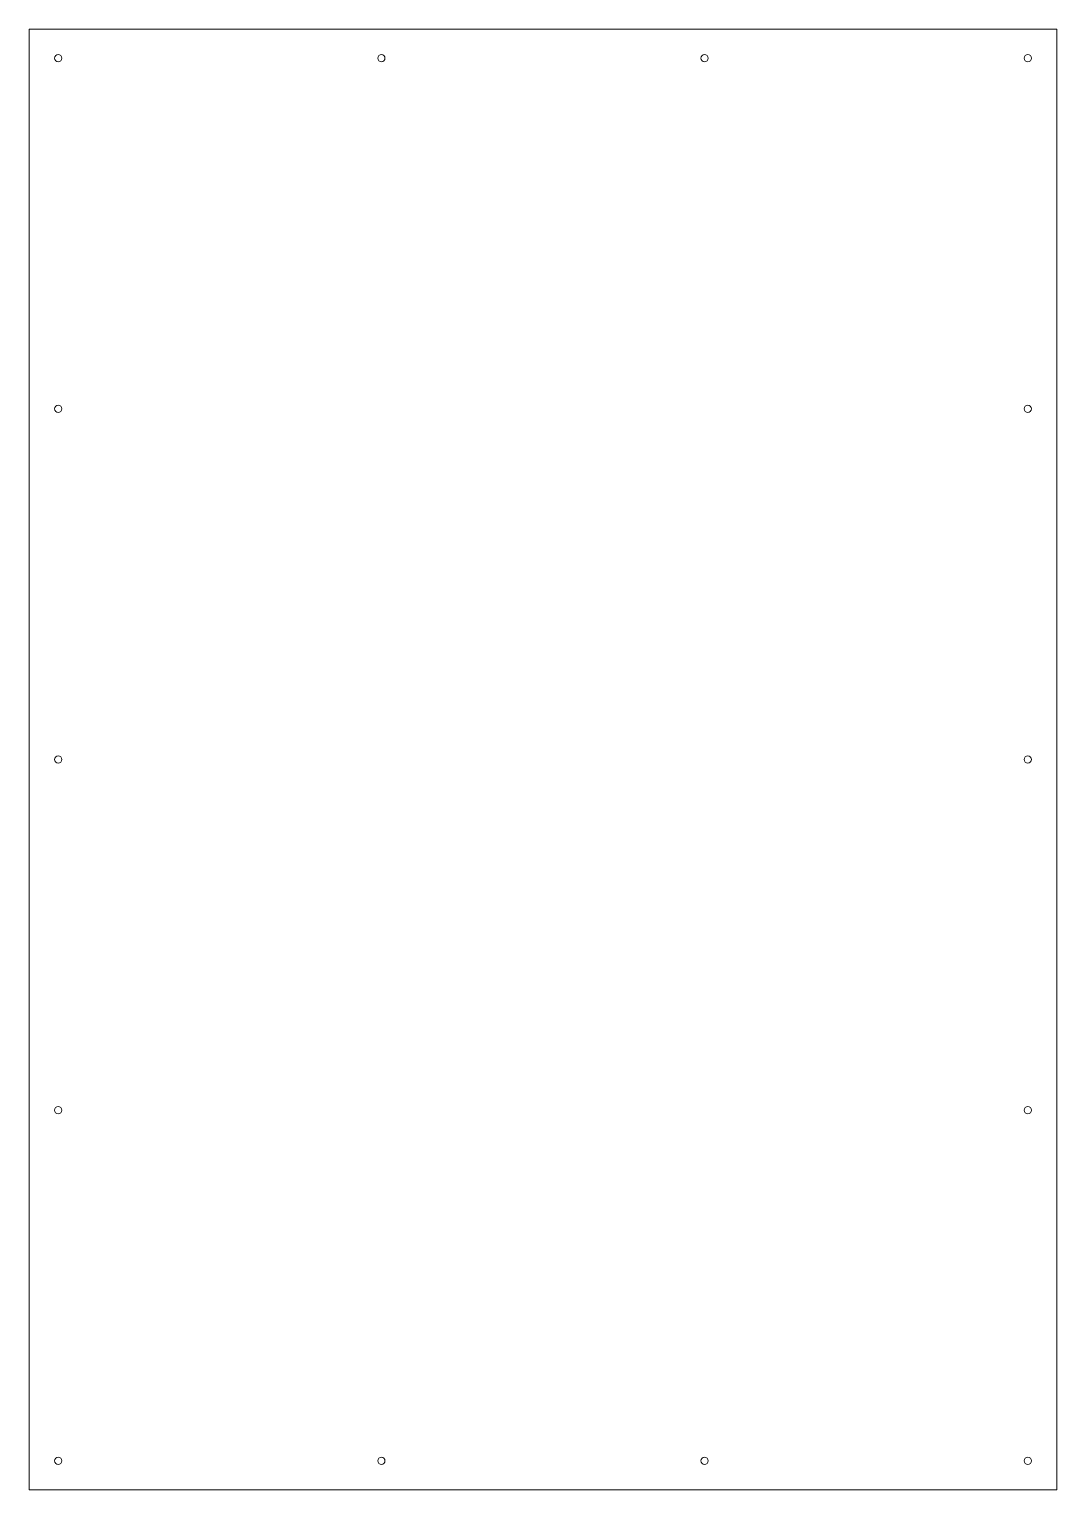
# Model space of a CAD drawing. Header units: millimetres. Extents: x -450 to 450, y -640 to 640.
import ezdxf

# ---------------------------------------------------------------- set-up
doc = ezdxf.new("R2010")
doc.units = ezdxf.units.MM

msp = doc.modelspace()

# ---------------------------------------------------------------- linework, layer by layer
at = {"color": 7, "linetype": 'Continuous', "lineweight": 15}
for p, q in [((-450, 640), (-450, -640)), ((450, 640), (-450, 640)), ((450, -640), (450, 640)), ((-450, -640), (450, -640))]:
    msp.add_line(p, q, dxfattribs=at)
for centre, radius in [((-424.6, 614.6), 3.15), ((-141.54, 614.6), 3.15), ((141.52, 614.6), 3.15), ((424.6, 614.6), 3.18), ((-424.6, 307.3), 3.17), ((424.6, 307.3), 3.17), ((-424.6, 0), 3.17), ((424.6, 0), 3.17), ((-424.6, -307.3), 3.18), ((424.6, -307.3), 3.18), ((-424.6, -614.6), 3.15), ((-141.54, -614.6), 3.15), ((141.52, -614.6), 3.15), ((424.6, -614.6), 3.18)]:
    msp.add_circle(centre, radius, dxfattribs=at)

doc.saveas('drawing.dxf')
